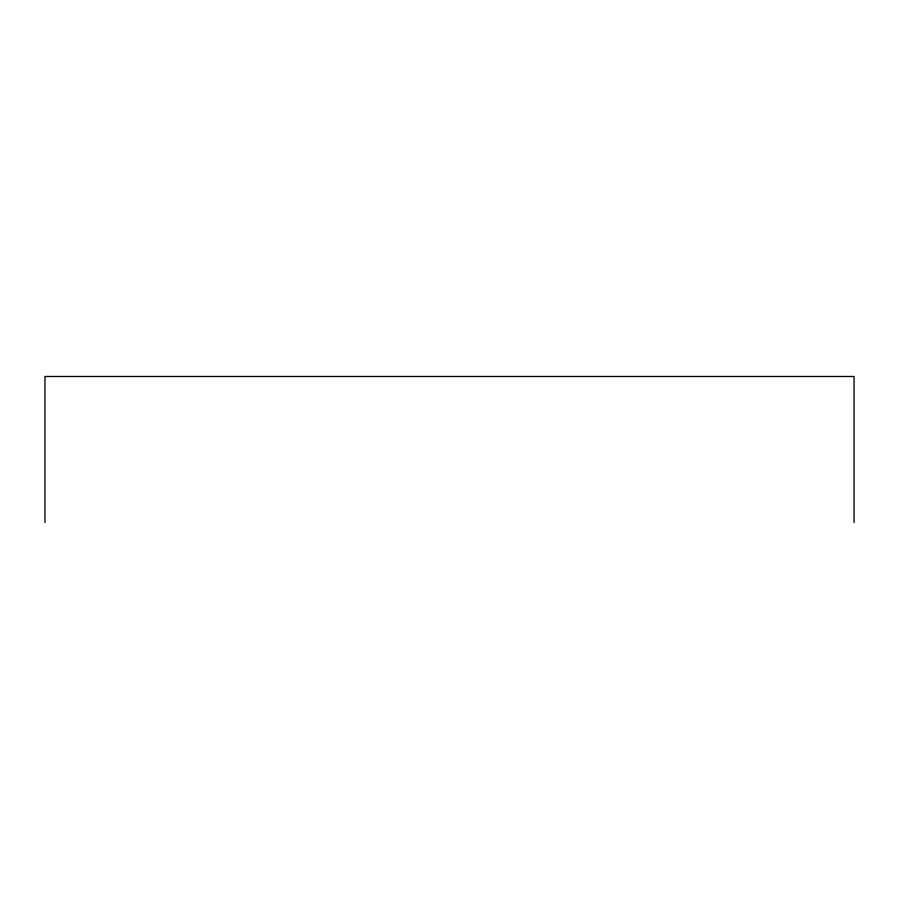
<?xml version="1.0" encoding="UTF-8"?>
<svg xmlns="http://www.w3.org/2000/svg" width="899" height="899" viewBox="0 0 899 899"><rect width="100%" height="100%" fill="white"/><g stroke="black" fill="none" stroke-linecap="round" stroke-linejoin="round"><path stroke-width="1.35" d="M854.05 522.521L854.05 376.479L44.95 376.479L44.95 522.521"/></g></svg>
